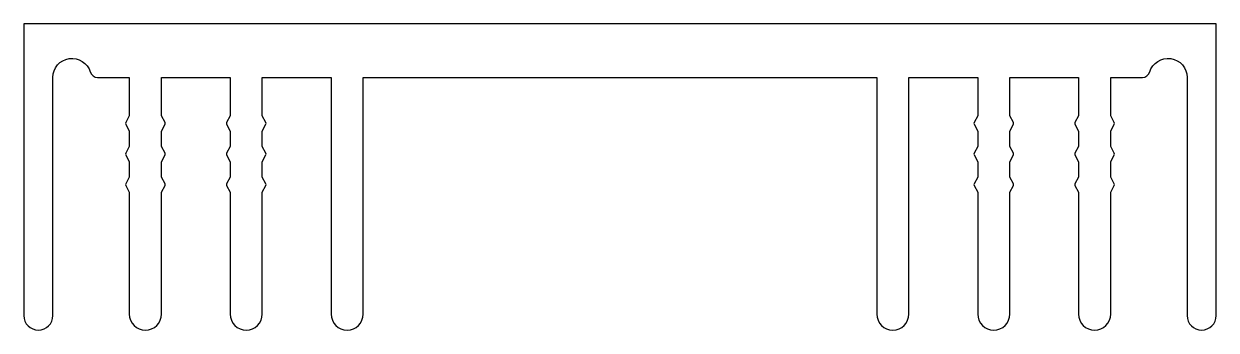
# Model space of a CAD drawing. Extents: x 361.3 to 439.3, y -68.4 to -48.4.
import ezdxf

# ---------------------------------------------------------------- set-up
doc = ezdxf.new("R2010")
doc.units = 0
doc.layers.add('ANA', color=220, linetype='CONTINUOUS')

msp = doc.modelspace()

# ---------------------------------------------------------------- linework, layer by layer
at = {"layer": 'ANA', "color": 0, "linetype": 'BYBLOCK'}
msp.add_lwpolyline([(370.568, -56.864), (370.331, -56.416), (370.331, -55.416), (370.568, -54.967, 0.27301), (370.568, -54.864), (370.331, -54.416), (370.331, -51.916), (374.831, -51.916), (374.831, -54.416), (374.594, -54.864, 0.27301), (374.594, -54.967), (374.831, -55.416), (374.831, -56.416), (374.594, -56.864, 0.27301), (374.594, -56.967), (374.831, -57.416), (374.831, -58.416), (374.594, -58.864, 0.27301), (374.594, -58.967), (374.831, -59.416), (374.831, -67.366, 1), (376.931, -67.366), (376.931, -59.416), (377.168, -58.967, 0.27301), (377.168, -58.864), (376.931, -58.416), (376.931, -57.416), (377.168, -56.967, 0.27301), (377.168, -56.864), (376.931, -56.416), (376.931, -55.416), (377.168, -54.967, 0.27301), (377.168, -54.864), (376.931, -54.416), (376.931, -51.916), (381.431, -51.916), (381.431, -67.366, 1), (383.531, -67.366), (383.531, -51.916), (417.131, -51.916), (417.131, -67.366, 1), (419.231, -67.366), (419.231, -51.916), (423.731, -51.916), (423.731, -54.416), (423.494, -54.864, 0.27301), (423.494, -54.967), (423.731, -55.416), (423.731, -56.416), (423.494, -56.864, 0.27301), (423.494, -56.967), (423.731, -57.416), (423.731, -58.416), (423.494, -58.864, 0.27301), (423.494, -58.967), (423.731, -59.416), (423.731, -67.366, 1), (425.831, -67.366), (425.831, -59.416), (426.068, -58.967, 0.27301), (426.068, -58.864), (425.831, -58.416), (425.831, -57.416), (426.068, -56.967, 0.27301), (426.068, -56.864), (425.831, -56.416), (425.831, -55.416), (426.068, -54.967, 0.27301), (426.068, -54.864), (425.831, -54.416), (425.831, -51.916), (430.331, -51.916), (430.331, -54.416), (430.094, -54.864, 0.27301), (430.094, -54.967), (430.331, -55.416), (430.331, -56.416), (430.094, -56.864, 0.27301), (430.094, -56.967), (430.331, -57.416), (430.331, -58.416), (430.094, -58.864, 0.27301), (430.094, -58.967), (430.331, -59.416), (430.331, -67.366, 1), (432.431, -67.366), (432.431, -59.416), (432.667, -58.969, 0.283267), (432.667, -58.863), (432.431, -58.416), (432.431, -57.416), (432.667, -56.969, 0.283267), (432.667, -56.863), (432.431, -56.416), (432.431, -55.416), (432.667, -54.966, 0.270575), (432.667, -54.864), (432.431, -54.416), (432.431, -51.916), (434.504, -51.916, 0.331679), (434.983, -51.558, -0.864689), (437.431, -51.916), (437.431, -67.466, 1), (439.331, -67.466), (439.331, -48.416), (361.331, -48.416), (361.331, -67.466, 1), (363.231, -67.466), (363.231, -51.916, -0.864689), (365.679, -51.558, 0.331679), (366.158, -51.916), (368.231, -51.916), (368.231, -54.416), (367.994, -54.864, 0.27301), (367.994, -54.967), (368.231, -55.416), (368.231, -56.416), (367.994, -56.864, 0.27301), (367.994, -56.967), (368.231, -57.416), (368.231, -58.416), (367.994, -58.864, 0.27301), (367.994, -58.967), (368.231, -59.416), (368.231, -67.366, 1), (370.331, -67.366), (370.331, -59.416), (370.568, -58.967, 0.27301), (370.568, -58.864), (370.331, -58.416), (370.331, -57.416), (370.568, -56.967, 0.27301)], format="xyb", close=True, dxfattribs=at)

doc.saveas('drawing.dxf')
